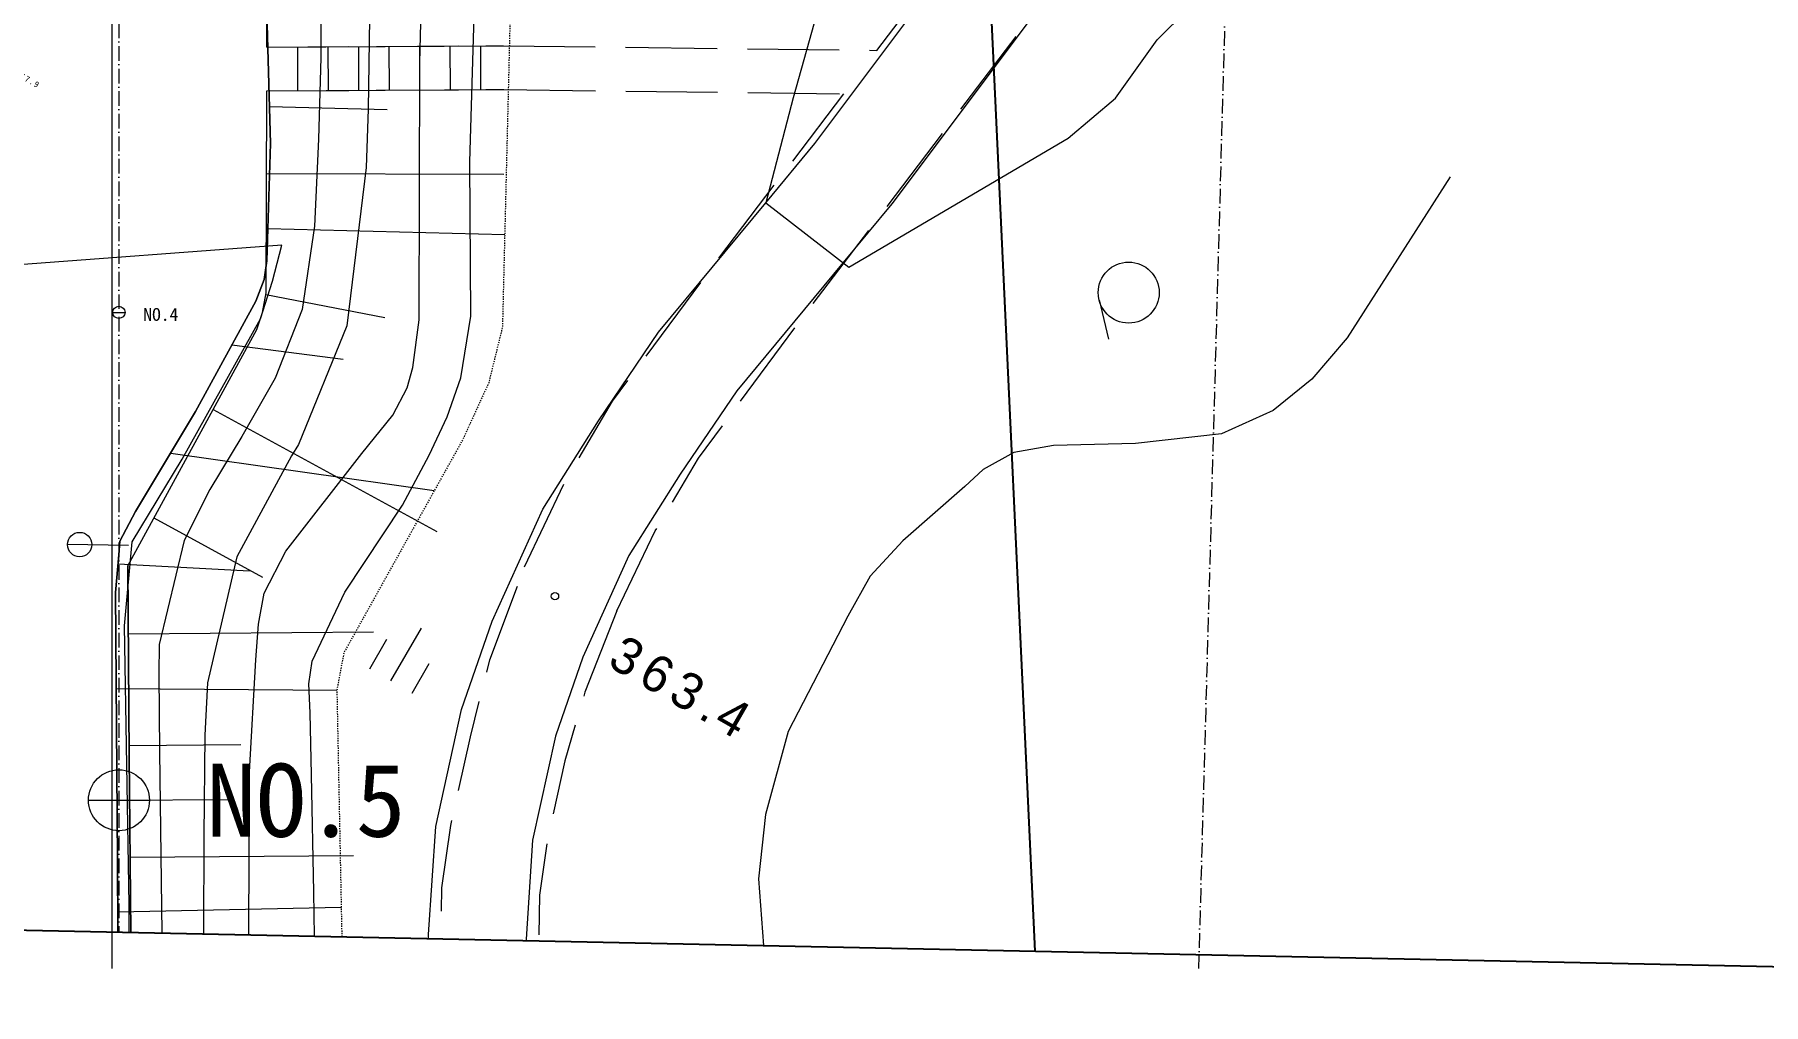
# Model space of a CAD drawing. Header units: millimetres. Extents: x 604133 to 1296463, y 247237 to 595748.
# Drawn here: x 761030 to 831860, y 337505 to 377268 of the extents above; entities that cross this region are included whole.
import ezdxf

# ---------------------------------------------------------------- set-up
doc = ezdxf.new("R2010")
doc.units = ezdxf.units.MM
doc.header["$LTSCALE"] = 100
doc.linetypes.add('561019', pattern=[1, 0.5, -0.5])
doc.linetypes.add('SXF_一点短鎖線', pattern=[9.25, 6, -1.5, 0.25, -1.5])
doc.layers.get('Defpoints').update_dxf_attribs({"color": 153})
for name, color, linetype, lineweight in [('D-BGD', 7, 'Continuous', 13), ('D-BMK', 2, 'SXF_一点短鎖線', 13), ('D-BMK-HTXT', 7, 'Continuous', 13), ('●予備設計_LP横断', 7, 'Continuous', 13)]:
    doc.layers.add(name, color=color, linetype=linetype, lineweight=lineweight)
doc.styles.add('MS ゴシック', font='MS Gothic.ttf')
doc.styles.add('Style-WORKING', font='WORKING.shx')
doc.styles.add('ＭＳ ゴシック', font='MS Gothic.ttf')

# ---------------------------------------------------------------- blocks, each defined once
blk = doc.blocks.new('M2244_1')
at = {"layer": 'D-BGD', "linetype": 'Continuous', "lineweight": 15}
blk.add_line((0, 0), (2.5, 0), dxfattribs=at)
blk.add_circle((2, -0.001), 0.5, dxfattribs=at)
blk = doc.blocks.new('M7312')
at = {"layer": '●予備設計_LP横断', "linetype": 'Continuous', "lineweight": 20}
blk.add_circle((0, -0.001), 0.15, dxfattribs=at)
blk = doc.blocks.new('M6334')
at = {"layer": '●予備設計_LP横断', "linetype": 'Continuous', "lineweight": 9}
for p, q in [((0, -1.25), (0, 1.25)), ((-1, -1.25), (-1, 0.15)), ((1, -1.25), (1, 0.15))]:
    blk.add_line(p, q, dxfattribs=at)
blk = doc.blocks.new('21311212131313131')
at = {"layer": 'D-BGD', "linetype": 'Continuous'}
for p, q in [((2667757.5317, -1185907.7996), (2669368.4055, -1185480.8879)), ((2660065.3762, -1191726.8843, 363648.9803), (2657031.8602, -1189521.2862, 363625.9803)), ((2664108.867, -1194667.7863, 363680.9803), (2661075.8311, -1192461.3111, 363656.9803)), ((2657723.725, -1195217.1776, 363649.9803), (2654692.0465, -1193010.3054, 363625.9803)), ((2657726.3775, -1195518.4598, 363649.9803), (2657723.725, -1195217.1776, 363649.9803)), ((2668152.3577, -1197608.6884, 363712.9803), (2665119.3219, -1195402.2131, 363688.9803)), ((2657768.3838, -1200518.8631, 363646.9803), (2657736.2004, -1196768.7591, 363648.9803)), ((2662330.9123, -1198571.5517, 363683.9803), (2659531.772, -1196537.5811, 363659.9803)), ((2659564.9617, -1200464.9419, 363653.9803), (2659532.7783, -1196714.8379, 363659.9803)), ((2672221.8429, -1200512.5191, 363719.9803), (2669165.1303, -1198340.9639, 363719.9803)), ((2666376.2406, -1201511.1797, 363718.9803), (2663342.2444, -1199306.4587, 363692.9803)), ((2657809.9932, -1205517.909, 363642.9803), (2657778.6869, -1201768.2852, 363645.9803)), ((2659606.5711, -1205463.9878, 363646.9803), (2659575.2648, -1201714.364, 363652.9803)), ((2670450.4445, -1204408.4732, 363719.9803), (2667393.7319, -1202236.9181, 363719.9803)), ((2657851.9995, -1210518.3122, 363639.9803), (2657820.6932, -1206768.6885, 363641.9803)), ((2659648.5774, -1210464.3911, 363639.9803), (2659617.2711, -1206714.7673, 363644.9803)), ((2679189.2712, -1209214.0936, 363719.9803), (2675772.7026, -1207668.6475, 363680.9803)), ((2659904.294, -1220180.702, 368409.9801), (2659648.5774, -1210464.3911, 363639.9803)), ((2659668.3533, -1211207.1217, 364003.9803), (2659648.5774, -1210464.3911, 363639.9803)), ((2663294.6787, -1220110.0602), (2663119.5712, -1210392.2762)), ((2665550.7084, -1220016.4208), (2665587.2079, -1210308.9428)), ((2658108.5483, -1220212.278, 368399.9801), (2657851.9995, -1210518.3122, 363639.9803)), ((2657871.2502, -1211239.0947, 363993.9803), (2657851.9995, -1210518.3122, 363639.9803)), ((2657877.1292, -1211465.7606, 364104.9803), (2659673.4574, -1211418.543, 364107.9803)), ((2657989.7008, -1215725.0077, 366196.9802), (2657900.6644, -1212359.8943, 364543.9803)), ((2659786.3236, -1215693.9119, 366206.9802), (2659697.7674, -1212327.9213, 364554.9803)), ((2657910.2577, -1212715.1378, 364718.9803), (2659706.5859, -1212667.9202, 364721.9803)), ((2673012.348, -1222100.9628), (2677819.0024, -1212841.7046)), ((2674830.0587, -1223799.4685), (2676145.5055, -1212972.9761)), ((2657943.3861, -1213964.515, 365331.9803), (2659739.7144, -1213917.2973, 365334.9803)), ((2657976.5146, -1215213.8921, 365945.9802), (2659771.9657, -1215166.1943, 365947.9802)), ((2660542.943, -1220050.735), (2660563.8178, -1215226.7691)), ((2668255.6928, -1220044.2108), (2669086.7884, -1215152.4036)), ((2682274.7341, -1225381.6781), (2681990.7799, -1215342.0985)), ((2691436.3851, -1225118.7299), (2691168.635, -1215965.8505)), ((2658009.1629, -1216464.1465, 366558.9802), (2659805.4911, -1216416.9289, 366561.9802)), ((2658108.5483, -1220212.278, 368399.9801), (2658019.5119, -1216847.1646, 366747.9802)), ((2659904.294, -1220180.702, 368409.9801), (2659815.2576, -1216815.5886, 366757.9802)), ((2670350.1027, -1221384.8971), (2670840.507, -1216823.0613)), ((2684526.9952, -1225831.1862), (2684403.4154, -1216795.1095)), ((2693679.8229, -1225580.1777), (2693306.2078, -1216431.5346)), ((2658042.2914, -1217713.5237, 367172.9802), (2659838.2226, -1217664.9487, 367174.9802)), ((2658075.4198, -1218962.9008, 367785.9801), (2659871.3511, -1218914.3259, 367787.9801)), ((2677503.6158, -1224434.246), (2679841.701, -1219934.2066)), ((2679422.1538, -1225864.8007), (2679588.7473, -1220476.2567)), ((2686857.5445, -1225256.9908), (2686719.2836, -1220678.1501)), ((2689103.4074, -1225705.6225), (2688979.1103, -1221159.502))]:
    blk.add_line(p, q, dxfattribs=at)
at = {"layer": 'D-BGD', "linetype": 'Continuous', "flags": 128}
for points, elevation in [([(2662413.4755, -1171625.2019), (2669108.2963, -1175714.2907), (2670825.6186, -1177127.5329), (2672144.5701, -1178674.9639), (2673143.6688, -1180783.7603), (2673613.7394, -1184287.9237), (2673772.7757, -1187648.0362), (2674096.8804, -1189267.6118), (2674812.8686, -1190506.6189), (2675524.4232, -1191251.8423), (2677810.8179, -1193739.3017), (2679286.1522, -1195053.1317), (2680942.2941, -1195922.1442), (2685719.3306, -1198272.7832), (2689135.5108, -1199131.7137), (2691781.137, -1199363.6071), (2694508.8492, -1199095.5975)], 362999.9804), ([(2594956.5435, -1210723.6396), (2597495.9363, -1209758.4787), (2599745.516, -1209124.8797), (2603702.4564, -1207961.0044), (2605582.3017, -1207053.1767), (2612225.4167, -1203085.8098), (2618499.4257, -1197962.1683), (2621671.4589, -1196424.4674), (2625252.3584, -1194987.471), (2629637.3756, -1194357.771), (2641461.8353, -1195042.9465), (2646409.4462, -1195601.3408), (2654684.044, -1197310.7093), (2659738.7434, -1198610.6109), (2664061.6972, -1199635.3319), (2666634.887, -1196188.5686), (2661155.4483, -1187307.4616), (2659480.3675, -1185408.8869), (2657051.5193, -1183754.3339), (2653204.034, -1180032.6426), (2649357.2048, -1175776.6326)], 362999.9804), ([(2694508.8492, -1217504.3665), (2692713.843, -1217566.4604), (2687904.8985, -1217766.8602), (2685366.5121, -1217863.8628), (2684167.1782, -1217947.1876), (2683244.6864, -1217830.9343), (2680383.3364, -1216554.0943), (2676775.728, -1214262.2243), (2674697.9078, -1213215.9511), (2673113.9822, -1212510.7366), (2671503.7685, -1211982.6575), (2668970.1428, -1211627.391), (2662642.2508, -1211793.1491), (2654361.8688, -1211729.1096)], 363999.9803), ([(2694508.8492, -1220197.7193), (2687828.4859, -1220299.2356), (2683233.4191, -1220140.184), (2681767.6131, -1220060.5315), (2680499.1354, -1219849.4957), (2678755.7258, -1219004.532), (2674683.4035, -1215972.6039), (2673095.8124, -1214740.9652), (2671961.7109, -1214178.2577), (2671121.3387, -1213959.8947), (2669154.2314, -1213738.0556), (2658609.7653, -1213928.0223), (2652676.4151, -1213906.1937)], 364999.9803), ([(2654970.0491, -1216043.0641), (2660573.2281, -1216014.109), (2662964.9054, -1216035.159), (2669466.3074, -1216701.9916), (2674369.5369, -1218572.2148), (2674845.7983, -1218858.019), (2679023.6242, -1221003.7519), (2684219.0906, -1222104.8253), (2686360.342, -1222168.9089), (2690498.4134, -1222125.6658), (2694508.8492, -1222051.2244)], 365999.9802), ([(2655216.0251, -1218078.1644), (2658491.9882, -1217991.6256), (2661834.6675, -1218012.292), (2665415.9477, -1218103.1554), (2668829.6666, -1218535.5041), (2671667.6584, -1219586.3697), (2674096.2933, -1220910.1948), (2676285.8471, -1222164.7001), (2678404.8232, -1223175.3616), (2682695.7505, -1224110.7277), (2683892.8183, -1224100.2648), (2687089.0687, -1224003.1493), (2694508.8492, -1223753.3225)], 366999.9802), ([(2694508.8492, -1225094.4473), (2693371.8236, -1225121.4455), (2681951.8825, -1225554.9289), (2678498.6988, -1225305.0425), (2675076.807, -1223325.7478), (2669253.2495, -1220235.7586), (2667695.6723, -1219784.3762), (2666216.6496, -1219422.7391), (2667297.4766, -1230728.5045), (2694173.4505, -1230069.1377), (2694508.8492, -1230058.5291)], 367999.9801)]:
    blk.add_lwpolyline(points, dxfattribs=dict(at, elevation=elevation))
for points in [[(2694508.8492, -1212829.7797), (2694346.5424, -1212828.4715), (2689914.5056, -1212629.8442), (2685097.1923, -1211673.0838), (2681445.8223, -1210496.1553), (2676812.9112, -1208517.4058), (2673146.7576, -1206307.4898), (2669466.1906, -1203919.8177), (2664061.6972, -1199635.3319), (2661592.2097, -1197678.0819), (2651374.3085, -1190349.2835), (2637086.397, -1180094.7061), (2639418.1833, -1176845.2606)], [(2639418.1833, -1176845.2606), (2653705.2176, -1187099.3578), (2664002.0443, -1194483.9034), (2666448.4951, -1196422.842), (2671802.1322, -1200666.9467), (2675269.0233, -1202915.984), (2678639.2782, -1204947.9535), (2682847.9627, -1206745.7673), (2686103.1179, -1207794.716), (2690397.1243, -1208647.4048), (2694452.968, -1208829.3363), (2694508.8492, -1208829.7896)], [(2694508.8492, -1225557.4784), (2691570.549, -1225637.9312), (2680590.0773, -1225939.2039), (2679051.1147, -1225841.1634), (2678491.7102, -1225805.1137), (2677261.601, -1225188.7079), (2673112.2911, -1222818.0376), (2668527.3973, -1220439.2002), (2667643.1984, -1220123.8825), (2666873.7425, -1220032.1247), (2662058.7268, -1219974.9723), (2656686.9467, -1220243.4675)], [(2633919.1306, -1227070.105), (2636920.2729, -1226852.4996), (2637865.9019, -1226659.9283), (2639095.3444, -1226092.6092), (2640534.4395, -1225267.2693), (2641907.2356, -1224479.7372), (2646882.9721, -1221723.4766), (2649373.4809, -1220785.1365), (2650264.0026, -1220618.2593), (2651396.9093, -1220552.1516), (2656686.9467, -1220243.4675), (2662058.7268, -1219974.9723), (2666873.7425, -1220032.1247), (2667643.1984, -1220123.8825), (2668527.3973, -1220439.2002), (2673112.2911, -1222818.0376), (2677261.601, -1225188.7079), (2678491.7102, -1225805.1137), (2679051.1147, -1225841.1634), (2680590.0773, -1225939.2039)], [(2680590.0773, -1225939.2039), (2691570.549, -1225637.9312), (2694508.8492, -1225557.4784)]]:
    blk.add_lwpolyline(points, dxfattribs=at)
at = {"layer": 'D-BGD', "linetype": 'Continuous', "extrusion": (0.060987, 0.08587, 0.994438), "elevation": 421580.1956}
blk.add_lwpolyline([(-2878788.6954, -527323.1148), (-2876700.8796, -527095.245), (-2875051.6653, -527095.245)], dxfattribs=at)
at = {"layer": 'D-BGD', "linetype": 'Continuous', "extrusion": (-0.103847, -0.202644, 0.973731), "elevation": 320024.8803}
blk.add_lwpolyline([(2935610.3857, 228815.2485), (2931984.3632, 228639.5813), (2931864.4352, 228643.973)], dxfattribs=at)
at = {"layer": 'D-BGD', "linetype": 'Continuous', "extrusion": (0.056604, 0.079729, 0.995208), "elevation": 417108.9155}
blk.add_lwpolyline([(-2879700.4786, -525858.8162), (-2877024.4654, -525572.4575), (-2875966.2925, -525572.4575)], dxfattribs=at)
at = {"layer": 'D-BGD', "linetype": 'Continuous', "extrusion": (-0.105469, -0.20622, 0.972805), "elevation": 319649.8557}
blk.add_lwpolyline([(2935730.6424, 227794.3016), (2939293.8582, 228226.0326), (2939450.8649, 228260.5711)], dxfattribs=at)
at = {"layer": 'D-BGD', "linetype": 'Continuous', "extrusion": (0.146462, 0.685859, 0.712844), "elevation": -175088.7749}
blk.add_lwpolyline([(-2878493.301, 696830.6247), (-2880004.924, 696941.8431), (-2882238.8317, 696896.2151)], dxfattribs=at)
at = {"layer": 'D-BGD', "linetype": 'Continuous', "extrusion": (0.014774, 0.004878, 0.999879), "elevation": 397732.8352}
blk.add_lwpolyline([(2684854.052, -1210021.8011), (2686969.1254, -1210277.7875), (2688588.9638, -1210263.8197)], dxfattribs=at)
at = {"layer": 'D-BGD', "linetype": 'Continuous', "extrusion": (-0.145911, -0.383944, 0.911755), "elevation": 404968.8599}
blk.add_lwpolyline([(2938590.2222, -13221.1845), (2938075.6009, -13299.0937), (2934847.8616, -13396.4802)], dxfattribs=at)
at = {"layer": 'D-BGD', "linetype": '561019', "flags": 128}
blk.add_lwpolyline([(2494508.8492, -1220362.731), (2502568.1938, -1220258.7543), (2502893.2618, -1220254.3025), (2505968.9706, -1220281.5844), (2533646.6748, -1220529.6704), (2555247.3327, -1219423.2209), (2574682.3776, -1218318.0141), (2575877.9982, -1218262.2975), (2607350.0318, -1216798.0533), (2630746.0107, -1217401.774), (2633752.1022, -1217183.4579), (2635812.956, -1216221.9558), (2646480.1569, -1210237.1016), (2669388.8157, -1210323.2366), (2671678.4637, -1210836.7904), (2674039.248, -1211855.5625), (2682867.6468, -1216539.2122), (2684403.4154, -1216795.1095), (2694508.8492, -1216382.4207)], dxfattribs=at)
at = {"layer": 'D-BGD', "linetype": 'Continuous', "extrusion": (0.185131, 0.906387, 0.379722), "elevation": -462387.701}
blk.add_lwpolyline([(-2876532.3656, 583200.1929), (-2874270.0985, 583232.6218), (-2872786.1006, 583134.2541)], dxfattribs=at)
at = {"layer": 'D-BGD', "linetype": 'Continuous', "extrusion": (0.01292, 0.00774, 0.999887), "elevation": 389251.0917}
blk.add_lwpolyline([(2688450.1217, -1215369.554), (2687491.9953, -1215378.6305), (2684939.218, -1215064.2633), (2684724.1773, -1215021.7989)], dxfattribs=at)
at = {"layer": 'D-BGD', "linetype": 'Continuous'}
for points in [[(2658108.5483, -1220212.278, 368399.9801), (2649810.6115, -1220355.2356, 368349.9801), (2649396.2976, -1220424.8347, 368369.9801), (2649116.0549, -1220499.4271, 368379.9801), (2648653.7219, -1220656.7426, 368419.9801), (2639079.8998, -1225858.4267, 368259.9801), (2638011.3675, -1226310.9072, 368279.9801), (2636864.0818, -1226594.8709, 368299.9801), (2622041.867, -1227201.9312, 368509.9801), (2603420.9703, -1227667.5166, 368489.9801), (2583046.0721, -1228005.1242, 368469.9801), (2559313.1878, -1228624.9163, 368279.9801), (2520094.582, -1229522.7416, 368369.9801), (2506538.0364, -1229671.2376, 368369.9801), (2494508.8492, -1229953.4497, 368366.4635)], [(2658108.5483, -1220212.278, 368399.9801), (2649810.6115, -1220355.2356, 368349.9801), (2649396.2976, -1220424.8347, 368369.9801), (2649116.0549, -1220499.4271, 368379.9801), (2648653.7219, -1220656.7426, 368419.9801), (2639079.8998, -1225858.4267, 368259.9801), (2638011.3675, -1226310.9072, 368279.9801), (2636864.0818, -1226594.8709, 368299.9801)], [(2679492.4714, -1225466.0178, 368449.9801), (2669693.3416, -1220375.218, 368459.9801), (2668998.5268, -1220165.8562, 368489.9801), (2668184.6876, -1220028.1406, 368459.9801), (2659904.294, -1220180.702, 368409.9801)], [(2694508.8492, -1225031.8958, 368408.1307), (2687287.7372, -1225241.6858, 368379.9801), (2679492.4714, -1225466.0178, 368449.9801), (2669693.3416, -1220375.218, 368459.9801), (2668998.5268, -1220165.8562, 368489.9801), (2668184.6876, -1220028.1406, 368459.9801), (2659904.294, -1220180.702, 368409.9801)], [(2679492.4714, -1225466.0178, 368449.9801), (2687287.7372, -1225241.6858, 368379.9801), (2694508.8492, -1225031.8958, 368408.1307)]]:
    blk.add_polyline3d(points, dxfattribs=at)
blk.add_circle((2667437.4949, -1184700.0045), 1249.8749, dxfattribs=at)
at = {"layer": 'D-BMK', "linetype": 'SXF_一点短鎖線', "flags": 128}
blk.add_lwpolyline([(2494508.8492, -1229680.1181), (2694508.8492, -1225515.3877)], dxfattribs=at)
at = {"layer": 'D-BMK-HTXT', "color": 7, "linetype": 'Continuous', "lineweight": 13}
for p, q in [((2689131.4554, -1226877.6357, 329092.9815), (2689079.4076, -1224378.1775, -329092.9815)), ((2669114.9711, -1226294.2352, 0), (2669104.5615, -1225794.3436, 0))]:
    blk.add_line(p, q, dxfattribs=at)
for centre, radius in [((2689105.4315, -1225627.9066, 0), 1250), ((2669109.7663, -1226044.2894, 0), 250)]:
    blk.add_circle(centre, radius, dxfattribs=at)
at = {"layer": 'Defpoints'}
blk.add_lwpolyline([(2494508.8492, -1382923.0775), (2694508.8492, -1382923.0775), (2694508.8492, -1082923.0775), (2494508.8492, -1082923.0775)], close=True, dxfattribs=at)
at = {"layer": 'Defpoints', "linetype": 'Continuous', "flags": 128}
blk.add_lwpolyline([(2494508.8492, -1198369.2254), (2527728.8742, -1199242.0985), (2694508.8492, -1187988.3985)], dxfattribs=at)
at = {"layer": 'D-BGD', "linetype": 'Continuous', "lineweight": 20, "xscale": 1000, "yscale": 1000, "zscale": 1000, "rotation": 61.30205960440028}
blk.add_blockref('M7312', (2680368.4743, -1207940.9488, 363379.9804), dxfattribs=at)
at = {"layer": 'D-BGD', "linetype": 'Continuous', "lineweight": 9, "xscale": 1000, "yscale": 1000, "zscale": 1000, "rotation": 61.30205960440028}
blk.add_blockref('M6334', (2682890.867, -1213985.5955), dxfattribs=at)
at = {"layer": 'D-BGD', "linetype": 'Continuous', "lineweight": 15, "xscale": 1000, "yscale": 1000, "zscale": 1000, "rotation": 270.0404517989679}
blk.add_blockref('M2244_1', (2678660.0845, -1225453.8131), dxfattribs=at)
at = {"layer": 'D-BGD', "linetype": 'Continuous', "attachment_point": 7, "rotation": 61.302059604, "line_spacing_factor": 0.722892}
for s, insert, char_height, style in [('\\T1.281;363.4', (2683175.5591, -1205797.1179), 1499.999919, 'Style-WORKING'), ('\\T1.287;367.9', (2659485.7697, -1230516.5093), 250, 'MS ゴシック')]:
    blk.add_mtext(s, dxfattribs=dict(at, insert=insert, char_height=char_height, style=style))
at = {"layer": 'D-BMK-HTXT', "color": 7, "style": 'ＭＳ ゴシック'}
for s, height, rotation, p in [('NO.5', 3000, 91.192934945, (2690530.5221, -1222014.9671)), ('NO.4', 525, 91.19293497, (2669437.6026, -1225034.7637, -329092.9815))]:
    blk.add_text(s, height=height, rotation=rotation, dxfattribs=at).set_placement(p)

msp = doc.modelspace()

# ---------------------------------------------------------------- linework, layer by layer
at = {"layer": 'D-BGD', "linetype": 'SXF_一点短鎖線'}
msp.add_line((810951.2, 419945.5, 354000), (808717.6, 338981, 354000), dxfattribs=at)
at = {"layer": 'D-BGD', "color": 6, "ltscale": 1500, "elevation": 354000, "flags": 128}
msp.add_lwpolyline([(763617.8, 475035), (761254, 453402.6, 0.0263436), (761198.6, 452351), (761198.6, 446834.7, 0.0353635), (761298.4, 445425.5), (764098.8, 425752.1, -0.0353635), (764198.6, 424342.9), (764198.6, 338981)], format="xyb", dxfattribs=at)

# ---------------------------------------------------------------- block references
at = {"layer": 'D-BGD', "rotation": 268.807065034117}
msp.add_blockref('21311212131313131', (2045832.1, 3008884.8, 354000), dxfattribs=at)

doc.saveas('drawing.dxf')
